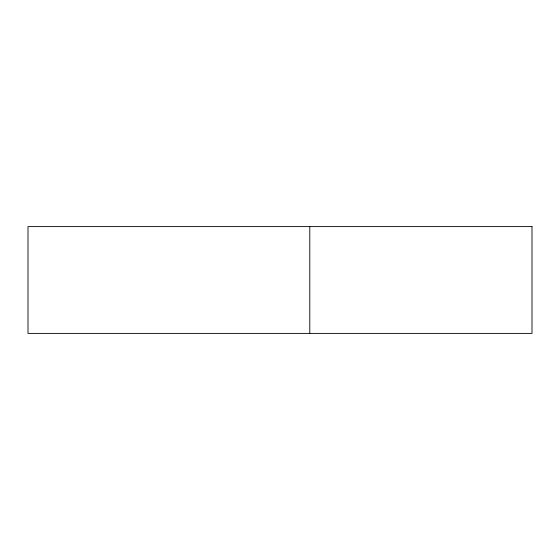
<?xml version="1.0" encoding="UTF-8"?>
<svg xmlns="http://www.w3.org/2000/svg" width="560" height="560" viewBox="0 0 560 560"><rect width="100%" height="100%" fill="white"/><g stroke="black" fill="none" stroke-linecap="round" stroke-linejoin="round"><path stroke-width="0.84" d="M309.792 226.604L309.792 333.396M532 226.604L28 226.604L28 333.396L532 333.396L532 226.604"/></g></svg>
